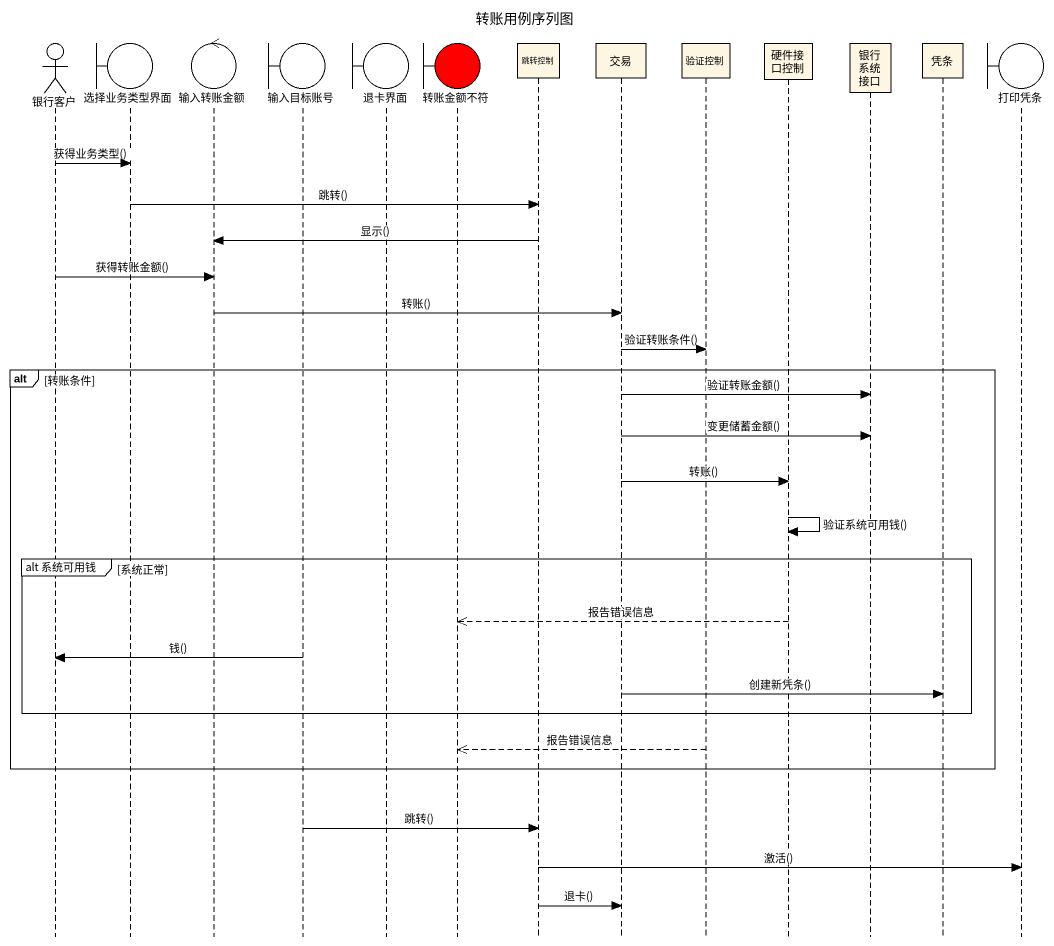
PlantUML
@startuml
title 转账用例序列图
hide footbox
actor 银行客户
boundary 选择业务类型界面
control 输入转账金额
boundary 输入目标账号
boundary 退卡界面
boundary 转账金额不符 #FF0000
participant 跳转控制
participant 交易
participant 验证控制
participant 硬件接口控制
participant 银行系统接口
participant 凭条
boundary 打印凭条

银行客户 -> 选择业务类型界面 : 获得业务类型()
选择业务类型界面 -> 跳转控制 : 跳转()
跳转控制 -> 输入转账金额 : 显示()
银行客户 -> 输入转账金额 : 获得转账金额()
输入转账金额 -> 交易 : 转账()
交易 -> 验证控制 : 验证转账条件()
alt 转账条件
  交易 -> 银行系统接口 : 验证转账金额()
  交易 -> 银行系统接口 : 变更储蓄金额()
  交易 -> 硬件接口控制 : 转账()
  硬件接口控制 -> 硬件接口控制 : 验证系统可用钱()
  group alt 系统可用钱 [系统正常]
    硬件接口控制 -->> 转账金额不符 : 报告错误信息
    输入目标账号 -> 银行客户 : 钱()
    交易 -> 凭条 : 创建新凭条()
  end
  验证控制 -->> 转账金额不符 : 报告错误信息
end
输入目标账号 -> 跳转控制 : 跳转()
跳转控制 -> 打印凭条 : 激活()
跳转控制 -> 交易 : 退卡()
@enduml
